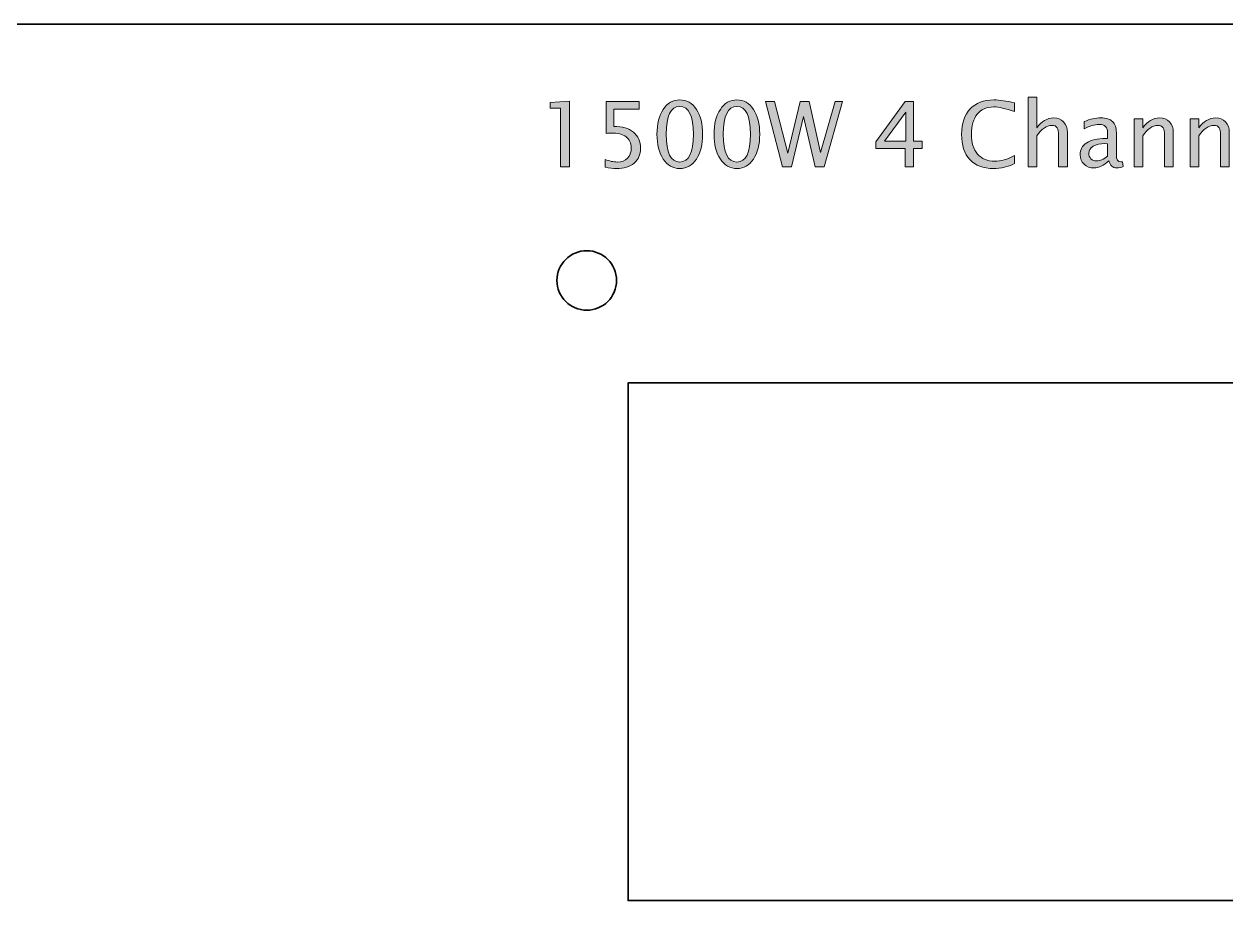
# Model space of a CAD drawing. Header units: inches. Extents: x 4 to 816, y 71 to 806.
# Drawn here: x 168 to 222.1, y 675.4 to 715.2 of the extents above; entities that cross this region are included whole.
import ezdxf

# ---------------------------------------------------------------- set-up
doc = ezdxf.new("R2010")
doc.units = ezdxf.units.IN
doc.header["$MEASUREMENT"] = 0
doc.layers.add('Layer 1', color=7, linetype='Continuous')

# ---------------------------------------------------------------- blocks, each defined once
blk = doc.blocks.new('block 4')
at = {"layer": 'Layer 1', "color": 240, "lineweight": 35, "true_color": 0xed1c24}
blk.add_lwpolyline([(263.538, 675.801), (195.185, 675.801), (195.185, 699.048), (263.538, 699.048), (263.538, 675.801)], dxfattribs=at)
blk = doc.blocks.new('block 6')
at = {"layer": 'Layer 1', "color": 240, "lineweight": 35, "true_color": 0xed1c24}
blk.add_open_spline([(194.667, 703.649), (194.667, 702.911), (194.069, 702.312), (193.33, 702.312), (192.591, 702.312), (191.993, 702.911), (191.993, 703.649), (191.993, 704.388), (192.591, 704.987), (193.33, 704.987), (194.069, 704.987), (194.667, 704.388), (194.667, 703.649)], degree=3, knots=[0, 0, 0, 0, 1, 1, 1, 2, 2, 2, 3, 3, 3, 4, 4, 4, 4], dxfattribs=at)
blk = doc.blocks.new('block 9')
at = {"layer": 'Layer 1', "color": 240, "lineweight": 35, "true_color": 0xed1c24}
blk.add_lwpolyline([(23.165, 715.165), (406.63, 715.165), (406.63, 588.621), (23.165, 588.621)], dxfattribs=at)
blk = doc.blocks.new('block 303')
at = {"layer": 'Layer 1', "true_color": 0x231f20}
h = blk.add_hatch(color=250, dxfattribs=at)
h.dxf.hatch_style = 2
edge = h.paths.add_edge_path()
edge.add_spline(control_points=[(213.164, 708.749), (213.164, 708.749), (213.164, 711.878), (213.164, 711.878), (213.164, 711.878), (213.555, 711.878), (213.555, 711.878), (213.555, 711.878), (213.555, 710.497), (213.555, 710.497), (213.761, 710.798), (214.013, 710.949), (214.312, 710.949), (214.499, 710.949), (214.648, 710.89), (214.758, 710.772), (214.869, 710.653), (214.924, 710.495), (214.924, 710.295), (214.924, 710.295), (214.924, 708.749), (214.924, 708.749), (214.924, 708.749), (214.534, 708.749), (214.534, 708.749), (214.534, 708.749), (214.534, 710.168), (214.534, 710.168), (214.534, 710.328), (214.51, 710.442), (214.463, 710.51), (214.416, 710.578), (214.339, 710.612), (214.23, 710.612), (213.991, 710.612), (213.766, 710.455), (213.555, 710.143), (213.555, 710.143), (213.555, 708.749), (213.555, 708.749), (213.555, 708.749), (213.164, 708.749), (213.164, 708.749)], knot_values=[0, 0, 0, 0, 1, 1, 1, 2, 2, 2, 3, 3, 3, 4, 4, 4, 5, 5, 5, 6, 6, 6, 7, 7, 7, 8, 8, 8, 9, 9, 9, 10, 10, 10, 11, 11, 11, 12, 12, 12, 13, 13, 13, 14, 14, 14, 14], degree=3, periodic=1)
h = blk.add_hatch(color=250, dxfattribs=at)
h.dxf.hatch_style = 2
h.paths.add_polyline_path([(192.157, 708.749), (192.157, 711.389), (191.692, 711.389), (191.692, 711.635), (192.548, 711.708), (192.548, 708.749)])
h = blk.add_hatch(color=250, dxfattribs=at)
h.dxf.hatch_style = 2
edge = h.paths.add_edge_path()
edge.add_spline(control_points=[(194.155, 708.737), (194.155, 708.737), (194.155, 709.086), (194.155, 709.086), (194.349, 709.008), (194.534, 708.969), (194.71, 708.969), (194.902, 708.969), (195.054, 709.026), (195.164, 709.14), (195.275, 709.253), (195.33, 709.41), (195.33, 709.609), (195.33, 709.824), (195.252, 709.987), (195.096, 710.1), (194.94, 710.213), (194.715, 710.269), (194.42, 710.269), (194.352, 710.269), (194.28, 710.264), (194.204, 710.256), (194.204, 710.256), (194.204, 711.682), (194.204, 711.682), (194.204, 711.682), (195.689, 711.682), (195.689, 711.682), (195.689, 711.682), (195.689, 711.339), (195.689, 711.339), (195.689, 711.339), (194.547, 711.339), (194.547, 711.339), (194.547, 711.339), (194.547, 710.568), (194.547, 710.568), (194.924, 710.568), (195.218, 710.482), (195.429, 710.309), (195.64, 710.136), (195.746, 709.896), (195.746, 709.59), (195.746, 709.304), (195.65, 709.08), (195.458, 708.919), (195.265, 708.757), (195, 708.676), (194.662, 708.676), (194.511, 708.676), (194.342, 708.697), (194.155, 708.737)], knot_values=[0, 0, 0, 0, 1, 1, 1, 2, 2, 2, 3, 3, 3, 4, 4, 4, 5, 5, 5, 6, 6, 6, 7, 7, 7, 8, 8, 8, 9, 9, 9, 10, 10, 10, 11, 11, 11, 12, 12, 12, 13, 13, 13, 14, 14, 14, 15, 15, 15, 16, 16, 16, 17, 17, 17, 17], degree=3, periodic=1)
h = blk.add_hatch(color=250, dxfattribs=at)
h.dxf.hatch_style = 2
edge = h.paths.add_edge_path()
edge.add_spline(control_points=[(197.512, 708.676), (197.204, 708.676), (196.956, 708.817), (196.767, 709.099), (196.579, 709.381), (196.485, 709.753), (196.485, 710.216), (196.485, 710.678), (196.579, 711.05), (196.767, 711.332), (196.956, 711.614), (197.204, 711.756), (197.512, 711.756), (197.821, 711.756), (198.069, 711.615), (198.257, 711.333), (198.444, 711.052), (198.538, 710.679), (198.538, 710.216), (198.538, 709.753), (198.444, 709.381), (198.257, 709.099), (198.069, 708.817), (197.821, 708.676), (197.512, 708.676)], knot_values=[0, 0, 0, 0, 1, 1, 1, 2, 2, 2, 3, 3, 3, 4, 4, 4, 5, 5, 5, 6, 6, 6, 7, 7, 7, 8, 8, 8, 8], degree=3, periodic=1)
edge = h.paths.add_edge_path()
edge.add_spline(control_points=[(197.511, 708.969), (197.918, 708.969), (198.122, 709.385), (198.122, 710.216), (198.122, 711.047), (197.918, 711.462), (197.511, 711.462), (197.104, 711.462), (196.901, 711.047), (196.901, 710.216), (196.901, 709.385), (197.104, 708.969), (197.511, 708.969)], knot_values=[0, 0, 0, 0, 1, 1, 1, 2, 2, 2, 3, 3, 3, 4, 4, 4, 4], degree=3, periodic=1)
h = blk.add_hatch(color=250, dxfattribs=at)
h.dxf.hatch_style = 2
edge = h.paths.add_edge_path()
edge.add_spline(control_points=[(200.078, 708.676), (199.77, 708.676), (199.522, 708.817), (199.334, 709.099), (199.145, 709.381), (199.051, 709.753), (199.051, 710.216), (199.051, 710.678), (199.145, 711.05), (199.334, 711.332), (199.522, 711.614), (199.77, 711.756), (200.078, 711.756), (200.387, 711.756), (200.635, 711.615), (200.823, 711.333), (201.01, 711.052), (201.104, 710.679), (201.104, 710.216), (201.104, 709.753), (201.01, 709.381), (200.823, 709.099), (200.635, 708.817), (200.387, 708.676), (200.078, 708.676)], knot_values=[0, 0, 0, 0, 1, 1, 1, 2, 2, 2, 3, 3, 3, 4, 4, 4, 5, 5, 5, 6, 6, 6, 7, 7, 7, 8, 8, 8, 8], degree=3, periodic=1)
edge = h.paths.add_edge_path()
edge.add_spline(control_points=[(200.077, 708.969), (200.484, 708.969), (200.688, 709.385), (200.688, 710.216), (200.688, 711.047), (200.484, 711.462), (200.077, 711.462), (199.671, 711.462), (199.467, 711.047), (199.467, 710.216), (199.467, 709.385), (199.671, 708.969), (200.077, 708.969)], knot_values=[0, 0, 0, 0, 1, 1, 1, 2, 2, 2, 3, 3, 3, 4, 4, 4, 4], degree=3, periodic=1)
h = blk.add_hatch(color=250, dxfattribs=at)
h.dxf.hatch_style = 2
h.paths.add_polyline_path([(202.119, 708.749), (201.364, 711.682), (201.765, 711.682), (202.365, 709.367), (202.919, 711.682), (203.319, 711.682), (203.84, 709.398), (204.486, 711.682), (204.826, 711.682), (204.003, 708.749), (203.587, 708.749), (203.073, 711.006), (202.531, 708.749)])
h = blk.add_hatch(color=250, dxfattribs=at)
h.dxf.hatch_style = 2
h.paths.add_polyline_path([(207.644, 708.749), (207.644, 709.58), (206.324, 709.58), (206.324, 709.875), (207.644, 711.682), (208.01, 711.682), (208.01, 709.899), (208.403, 709.899), (208.403, 709.58), (208.01, 709.58), (208.01, 708.749)])
h.paths.add_polyline_path([(206.707, 709.899), (207.669, 709.899), (207.669, 711.203)])
h = blk.add_hatch(color=250, dxfattribs=at)
h.dxf.hatch_style = 2
edge = h.paths.add_edge_path()
edge.add_spline(control_points=[(212.548, 708.9), (212.259, 708.751), (211.943, 708.676), (211.601, 708.676), (211.145, 708.676), (210.793, 708.809), (210.545, 709.076), (210.296, 709.343), (210.172, 709.722), (210.172, 710.214), (210.172, 710.704), (210.299, 711.083), (210.551, 711.352), (210.805, 711.621), (211.162, 711.756), (211.623, 711.756), (211.884, 711.756), (212.191, 711.712), (212.544, 711.627), (212.544, 711.627), (212.544, 711.236), (212.544, 711.236), (212.142, 711.375), (211.833, 711.444), (211.615, 711.444), (211.296, 711.444), (211.05, 711.337), (210.876, 711.121), (210.701, 710.906), (210.614, 710.602), (210.614, 710.21), (210.614, 709.835), (210.707, 709.539), (210.893, 709.324), (211.08, 709.109), (211.335, 709.001), (211.658, 709.001), (211.934, 709.001), (212.231, 709.086), (212.548, 709.257), (212.548, 709.257), (212.548, 708.9), (212.548, 708.9)], knot_values=[0, 0, 0, 0, 1, 1, 1, 2, 2, 2, 3, 3, 3, 4, 4, 4, 5, 5, 5, 6, 6, 6, 7, 7, 7, 8, 8, 8, 9, 9, 9, 10, 10, 10, 11, 11, 11, 12, 12, 12, 13, 13, 13, 14, 14, 14, 14], degree=3, periodic=1)
h = blk.add_hatch(color=250, dxfattribs=at)
h.dxf.hatch_style = 2
edge = h.paths.add_edge_path()
edge.add_spline(control_points=[(216.793, 709.023), (216.559, 708.808), (216.334, 708.7), (216.117, 708.7), (215.939, 708.7), (215.791, 708.756), (215.673, 708.867), (215.555, 708.979), (215.497, 709.12), (215.497, 709.29), (215.497, 709.526), (215.595, 709.706), (215.793, 709.832), (215.99, 709.959), (216.274, 710.022), (216.644, 710.022), (216.644, 710.022), (216.735, 710.022), (216.735, 710.022), (216.735, 710.022), (216.735, 710.281), (216.735, 710.281), (216.735, 710.531), (216.605, 710.656), (216.345, 710.656), (216.143, 710.656), (215.922, 710.592), (215.683, 710.465), (215.683, 710.465), (215.683, 710.788), (215.683, 710.788), (215.946, 710.895), (216.194, 710.949), (216.426, 710.949), (216.665, 710.949), (216.842, 710.895), (216.955, 710.785), (217.069, 710.677), (217.126, 710.508), (217.126, 710.281), (217.126, 710.281), (217.126, 709.306), (217.126, 709.306), (217.126, 709.083), (217.194, 708.971), (217.332, 708.971), (217.349, 708.971), (217.374, 708.974), (217.407, 708.979), (217.407, 708.979), (217.435, 708.763), (217.435, 708.763), (217.346, 708.721), (217.248, 708.7), (217.141, 708.7), (216.959, 708.7), (216.843, 708.808), (216.793, 709.023)], knot_values=[0, 0, 0, 0, 1, 1, 1, 2, 2, 2, 3, 3, 3, 4, 4, 4, 5, 5, 5, 6, 6, 6, 7, 7, 7, 8, 8, 8, 9, 9, 9, 10, 10, 10, 11, 11, 11, 12, 12, 12, 13, 13, 13, 14, 14, 14, 15, 15, 15, 16, 16, 16, 17, 17, 17, 18, 18, 18, 19, 19, 19, 19], degree=3, periodic=1)
edge = h.paths.add_edge_path()
edge.add_spline(control_points=[(216.735, 709.235), (216.735, 709.235), (216.735, 709.792), (216.735, 709.792), (216.735, 709.792), (216.61, 709.796), (216.61, 709.796), (216.394, 709.796), (216.219, 709.755), (216.086, 709.675), (215.954, 709.594), (215.887, 709.487), (215.887, 709.354), (215.887, 709.26), (215.92, 709.181), (215.986, 709.116), (216.052, 709.051), (216.133, 709.019), (216.228, 709.019), (216.39, 709.019), (216.56, 709.091), (216.735, 709.235)], knot_values=[0, 0, 0, 0, 1, 1, 1, 2, 2, 2, 3, 3, 3, 4, 4, 4, 5, 5, 5, 6, 6, 6, 7, 7, 7, 7], degree=3, periodic=1)
h = blk.add_hatch(color=250, dxfattribs=at)
h.dxf.hatch_style = 2
edge = h.paths.add_edge_path()
edge.add_spline(control_points=[(217.924, 708.749), (217.924, 708.749), (217.924, 710.901), (217.924, 710.901), (217.924, 710.901), (218.315, 710.901), (218.315, 710.901), (218.315, 710.901), (218.315, 710.497), (218.315, 710.497), (218.521, 710.798), (218.773, 710.949), (219.072, 710.949), (219.259, 710.949), (219.408, 710.89), (219.518, 710.772), (219.629, 710.653), (219.684, 710.495), (219.684, 710.295), (219.684, 710.295), (219.684, 708.749), (219.684, 708.749), (219.684, 708.749), (219.294, 708.749), (219.294, 708.749), (219.294, 708.749), (219.294, 710.168), (219.294, 710.168), (219.294, 710.328), (219.27, 710.442), (219.223, 710.51), (219.176, 710.578), (219.099, 710.612), (218.99, 710.612), (218.751, 710.612), (218.526, 710.455), (218.315, 710.143), (218.315, 710.143), (218.315, 708.749), (218.315, 708.749), (218.315, 708.749), (217.924, 708.749), (217.924, 708.749)], knot_values=[0, 0, 0, 0, 1, 1, 1, 2, 2, 2, 3, 3, 3, 4, 4, 4, 5, 5, 5, 6, 6, 6, 7, 7, 7, 8, 8, 8, 9, 9, 9, 10, 10, 10, 11, 11, 11, 12, 12, 12, 13, 13, 13, 14, 14, 14, 14], degree=3, periodic=1)
h = blk.add_hatch(color=250, dxfattribs=at)
h.dxf.hatch_style = 2
edge = h.paths.add_edge_path()
edge.add_spline(control_points=[(220.443, 708.749), (220.443, 708.749), (220.443, 710.901), (220.443, 710.901), (220.443, 710.901), (220.833, 710.901), (220.833, 710.901), (220.833, 710.901), (220.833, 710.497), (220.833, 710.497), (221.039, 710.798), (221.292, 710.949), (221.59, 710.949), (221.778, 710.949), (221.927, 710.89), (222.037, 710.772), (222.147, 710.653), (222.202, 710.495), (222.202, 710.295), (222.202, 710.295), (222.202, 708.749), (222.202, 708.749), (222.202, 708.749), (221.812, 708.749), (221.812, 708.749), (221.812, 708.749), (221.812, 710.168), (221.812, 710.168), (221.812, 710.328), (221.789, 710.442), (221.742, 710.51), (221.695, 710.578), (221.617, 710.612), (221.509, 710.612), (221.27, 710.612), (221.045, 710.455), (220.833, 710.143), (220.833, 710.143), (220.833, 708.749), (220.833, 708.749), (220.833, 708.749), (220.443, 708.749), (220.443, 708.749)], knot_values=[0, 0, 0, 0, 1, 1, 1, 2, 2, 2, 3, 3, 3, 4, 4, 4, 5, 5, 5, 6, 6, 6, 7, 7, 7, 8, 8, 8, 9, 9, 9, 10, 10, 10, 11, 11, 11, 12, 12, 12, 13, 13, 13, 14, 14, 14, 14], degree=3, periodic=1)
at = {"layer": 'Layer 1', "lineweight": 0}
for points in [[(192.157, 708.749), (192.157, 711.389), (191.692, 711.389), (191.692, 711.635), (192.548, 711.708), (192.548, 708.749), (192.157, 708.749)], [(202.119, 708.749), (201.364, 711.682), (201.765, 711.682), (202.365, 709.367), (202.919, 711.682), (203.319, 711.682), (203.84, 709.398), (204.486, 711.682), (204.826, 711.682), (204.003, 708.749), (203.587, 708.749), (203.073, 711.006), (202.531, 708.749), (202.119, 708.749)], [(207.644, 708.749), (207.644, 709.58), (206.324, 709.58), (206.324, 709.875), (207.644, 711.682), (208.01, 711.682), (208.01, 709.899), (208.403, 709.899), (208.403, 709.58), (208.01, 709.58), (208.01, 708.749), (207.644, 708.749)], [(206.707, 709.899), (207.669, 709.899), (207.669, 711.203), (206.707, 709.899)]]:
    blk.add_lwpolyline(points, dxfattribs=at)
for points, knots in [([(213.164, 708.749), (213.164, 708.749), (213.164, 711.878), (213.164, 711.878), (213.164, 711.878), (213.555, 711.878), (213.555, 711.878), (213.555, 711.878), (213.555, 710.497), (213.555, 710.497), (213.761, 710.798), (214.013, 710.949), (214.312, 710.949), (214.499, 710.949), (214.648, 710.89), (214.758, 710.772), (214.869, 710.653), (214.924, 710.495), (214.924, 710.295), (214.924, 710.295), (214.924, 708.749), (214.924, 708.749), (214.924, 708.749), (214.534, 708.749), (214.534, 708.749), (214.534, 708.749), (214.534, 710.168), (214.534, 710.168), (214.534, 710.328), (214.51, 710.442), (214.463, 710.51), (214.416, 710.578), (214.339, 710.612), (214.23, 710.612), (213.991, 710.612), (213.766, 710.455), (213.555, 710.143), (213.555, 710.143), (213.555, 708.749), (213.555, 708.749), (213.555, 708.749), (213.164, 708.749), (213.164, 708.749)], [0, 0, 0, 0, 1, 1, 1, 2, 2, 2, 3, 3, 3, 4, 4, 4, 5, 5, 5, 6, 6, 6, 7, 7, 7, 8, 8, 8, 9, 9, 9, 10, 10, 10, 11, 11, 11, 12, 12, 12, 13, 13, 13, 14, 14, 14, 14]), ([(194.155, 708.737), (194.155, 708.737), (194.155, 709.086), (194.155, 709.086), (194.349, 709.008), (194.534, 708.969), (194.71, 708.969), (194.902, 708.969), (195.054, 709.026), (195.164, 709.14), (195.275, 709.253), (195.33, 709.41), (195.33, 709.609), (195.33, 709.824), (195.252, 709.987), (195.096, 710.1), (194.94, 710.213), (194.715, 710.269), (194.42, 710.269), (194.352, 710.269), (194.28, 710.264), (194.204, 710.256), (194.204, 710.256), (194.204, 711.682), (194.204, 711.682), (194.204, 711.682), (195.689, 711.682), (195.689, 711.682), (195.689, 711.682), (195.689, 711.339), (195.689, 711.339), (195.689, 711.339), (194.547, 711.339), (194.547, 711.339), (194.547, 711.339), (194.547, 710.568), (194.547, 710.568), (194.924, 710.568), (195.218, 710.482), (195.429, 710.309), (195.64, 710.136), (195.746, 709.896), (195.746, 709.59), (195.746, 709.304), (195.65, 709.08), (195.458, 708.919), (195.265, 708.757), (195, 708.676), (194.662, 708.676), (194.511, 708.676), (194.342, 708.697), (194.155, 708.737)], [0, 0, 0, 0, 1, 1, 1, 2, 2, 2, 3, 3, 3, 4, 4, 4, 5, 5, 5, 6, 6, 6, 7, 7, 7, 8, 8, 8, 9, 9, 9, 10, 10, 10, 11, 11, 11, 12, 12, 12, 13, 13, 13, 14, 14, 14, 15, 15, 15, 16, 16, 16, 17, 17, 17, 17]), ([(197.512, 708.676), (197.204, 708.676), (196.956, 708.817), (196.767, 709.099), (196.579, 709.381), (196.485, 709.753), (196.485, 710.216), (196.485, 710.678), (196.579, 711.05), (196.767, 711.332), (196.956, 711.614), (197.204, 711.756), (197.512, 711.756), (197.821, 711.756), (198.069, 711.615), (198.257, 711.333), (198.444, 711.052), (198.538, 710.679), (198.538, 710.216), (198.538, 709.753), (198.444, 709.381), (198.257, 709.099), (198.069, 708.817), (197.821, 708.676), (197.512, 708.676)], [0, 0, 0, 0, 1, 1, 1, 2, 2, 2, 3, 3, 3, 4, 4, 4, 5, 5, 5, 6, 6, 6, 7, 7, 7, 8, 8, 8, 8]), ([(197.511, 708.969), (197.918, 708.969), (198.122, 709.385), (198.122, 710.216), (198.122, 711.047), (197.918, 711.462), (197.511, 711.462), (197.104, 711.462), (196.901, 711.047), (196.901, 710.216), (196.901, 709.385), (197.104, 708.969), (197.511, 708.969)], [0, 0, 0, 0, 1, 1, 1, 2, 2, 2, 3, 3, 3, 4, 4, 4, 4]), ([(200.078, 708.676), (199.77, 708.676), (199.522, 708.817), (199.334, 709.099), (199.145, 709.381), (199.051, 709.753), (199.051, 710.216), (199.051, 710.678), (199.145, 711.05), (199.334, 711.332), (199.522, 711.614), (199.77, 711.756), (200.078, 711.756), (200.387, 711.756), (200.635, 711.615), (200.823, 711.333), (201.01, 711.052), (201.104, 710.679), (201.104, 710.216), (201.104, 709.753), (201.01, 709.381), (200.823, 709.099), (200.635, 708.817), (200.387, 708.676), (200.078, 708.676)], [0, 0, 0, 0, 1, 1, 1, 2, 2, 2, 3, 3, 3, 4, 4, 4, 5, 5, 5, 6, 6, 6, 7, 7, 7, 8, 8, 8, 8]), ([(200.077, 708.969), (200.484, 708.969), (200.688, 709.385), (200.688, 710.216), (200.688, 711.047), (200.484, 711.462), (200.077, 711.462), (199.671, 711.462), (199.467, 711.047), (199.467, 710.216), (199.467, 709.385), (199.671, 708.969), (200.077, 708.969)], [0, 0, 0, 0, 1, 1, 1, 2, 2, 2, 3, 3, 3, 4, 4, 4, 4]), ([(212.548, 708.9), (212.259, 708.751), (211.943, 708.676), (211.601, 708.676), (211.145, 708.676), (210.793, 708.809), (210.545, 709.076), (210.296, 709.343), (210.172, 709.722), (210.172, 710.214), (210.172, 710.704), (210.299, 711.083), (210.551, 711.352), (210.805, 711.621), (211.162, 711.756), (211.623, 711.756), (211.884, 711.756), (212.191, 711.712), (212.544, 711.627), (212.544, 711.627), (212.544, 711.236), (212.544, 711.236), (212.142, 711.375), (211.833, 711.444), (211.615, 711.444), (211.296, 711.444), (211.05, 711.337), (210.876, 711.121), (210.701, 710.906), (210.614, 710.602), (210.614, 710.21), (210.614, 709.835), (210.707, 709.539), (210.893, 709.324), (211.08, 709.109), (211.335, 709.001), (211.658, 709.001), (211.934, 709.001), (212.231, 709.086), (212.548, 709.257), (212.548, 709.257), (212.548, 708.9), (212.548, 708.9)], [0, 0, 0, 0, 1, 1, 1, 2, 2, 2, 3, 3, 3, 4, 4, 4, 5, 5, 5, 6, 6, 6, 7, 7, 7, 8, 8, 8, 9, 9, 9, 10, 10, 10, 11, 11, 11, 12, 12, 12, 13, 13, 13, 14, 14, 14, 14]), ([(216.793, 709.023), (216.559, 708.808), (216.334, 708.7), (216.117, 708.7), (215.939, 708.7), (215.791, 708.756), (215.673, 708.867), (215.555, 708.979), (215.497, 709.12), (215.497, 709.29), (215.497, 709.526), (215.595, 709.706), (215.793, 709.832), (215.99, 709.959), (216.274, 710.022), (216.644, 710.022), (216.644, 710.022), (216.735, 710.022), (216.735, 710.022), (216.735, 710.022), (216.735, 710.281), (216.735, 710.281), (216.735, 710.531), (216.605, 710.656), (216.345, 710.656), (216.143, 710.656), (215.922, 710.592), (215.683, 710.465), (215.683, 710.465), (215.683, 710.788), (215.683, 710.788), (215.946, 710.895), (216.194, 710.949), (216.426, 710.949), (216.665, 710.949), (216.842, 710.895), (216.955, 710.785), (217.069, 710.677), (217.126, 710.508), (217.126, 710.281), (217.126, 710.281), (217.126, 709.306), (217.126, 709.306), (217.126, 709.083), (217.194, 708.971), (217.332, 708.971), (217.349, 708.971), (217.374, 708.974), (217.407, 708.979), (217.407, 708.979), (217.435, 708.763), (217.435, 708.763), (217.346, 708.721), (217.248, 708.7), (217.141, 708.7), (216.959, 708.7), (216.843, 708.808), (216.793, 709.023)], [0, 0, 0, 0, 1, 1, 1, 2, 2, 2, 3, 3, 3, 4, 4, 4, 5, 5, 5, 6, 6, 6, 7, 7, 7, 8, 8, 8, 9, 9, 9, 10, 10, 10, 11, 11, 11, 12, 12, 12, 13, 13, 13, 14, 14, 14, 15, 15, 15, 16, 16, 16, 17, 17, 17, 18, 18, 18, 19, 19, 19, 19]), ([(217.924, 708.749), (217.924, 708.749), (217.924, 710.901), (217.924, 710.901), (217.924, 710.901), (218.315, 710.901), (218.315, 710.901), (218.315, 710.901), (218.315, 710.497), (218.315, 710.497), (218.521, 710.798), (218.773, 710.949), (219.072, 710.949), (219.259, 710.949), (219.408, 710.89), (219.518, 710.772), (219.629, 710.653), (219.684, 710.495), (219.684, 710.295), (219.684, 710.295), (219.684, 708.749), (219.684, 708.749), (219.684, 708.749), (219.294, 708.749), (219.294, 708.749), (219.294, 708.749), (219.294, 710.168), (219.294, 710.168), (219.294, 710.328), (219.27, 710.442), (219.223, 710.51), (219.176, 710.578), (219.099, 710.612), (218.99, 710.612), (218.751, 710.612), (218.526, 710.455), (218.315, 710.143), (218.315, 710.143), (218.315, 708.749), (218.315, 708.749), (218.315, 708.749), (217.924, 708.749), (217.924, 708.749)], [0, 0, 0, 0, 1, 1, 1, 2, 2, 2, 3, 3, 3, 4, 4, 4, 5, 5, 5, 6, 6, 6, 7, 7, 7, 8, 8, 8, 9, 9, 9, 10, 10, 10, 11, 11, 11, 12, 12, 12, 13, 13, 13, 14, 14, 14, 14]), ([(220.443, 708.749), (220.443, 708.749), (220.443, 710.901), (220.443, 710.901), (220.443, 710.901), (220.833, 710.901), (220.833, 710.901), (220.833, 710.901), (220.833, 710.497), (220.833, 710.497), (221.039, 710.798), (221.292, 710.949), (221.59, 710.949), (221.778, 710.949), (221.927, 710.89), (222.037, 710.772), (222.147, 710.653), (222.202, 710.495), (222.202, 710.295), (222.202, 710.295), (222.202, 708.749), (222.202, 708.749), (222.202, 708.749), (221.812, 708.749), (221.812, 708.749), (221.812, 708.749), (221.812, 710.168), (221.812, 710.168), (221.812, 710.328), (221.789, 710.442), (221.742, 710.51), (221.695, 710.578), (221.617, 710.612), (221.509, 710.612), (221.27, 710.612), (221.045, 710.455), (220.833, 710.143), (220.833, 710.143), (220.833, 708.749), (220.833, 708.749), (220.833, 708.749), (220.443, 708.749), (220.443, 708.749)], [0, 0, 0, 0, 1, 1, 1, 2, 2, 2, 3, 3, 3, 4, 4, 4, 5, 5, 5, 6, 6, 6, 7, 7, 7, 8, 8, 8, 9, 9, 9, 10, 10, 10, 11, 11, 11, 12, 12, 12, 13, 13, 13, 14, 14, 14, 14]), ([(216.735, 709.235), (216.735, 709.235), (216.735, 709.792), (216.735, 709.792), (216.735, 709.792), (216.61, 709.796), (216.61, 709.796), (216.394, 709.796), (216.219, 709.755), (216.086, 709.675), (215.954, 709.594), (215.887, 709.487), (215.887, 709.354), (215.887, 709.26), (215.92, 709.181), (215.986, 709.116), (216.052, 709.051), (216.133, 709.019), (216.228, 709.019), (216.39, 709.019), (216.56, 709.091), (216.735, 709.235)], [0, 0, 0, 0, 1, 1, 1, 2, 2, 2, 3, 3, 3, 4, 4, 4, 5, 5, 5, 6, 6, 6, 7, 7, 7, 7])]:
    blk.add_open_spline(points, degree=3, knots=knots, dxfattribs=at)
blk = doc.blocks.new('block 302')
at = {"layer": 'Layer 1'}
blk.add_blockref('block 303', (0, 0), dxfattribs=at)

msp = doc.modelspace()

# ---------------------------------------------------------------- block references
at = {"layer": 'Layer 1'}
for name in ['block 9', 'block 302', 'block 6', 'block 4']:
    msp.add_blockref(name, (0, 0), dxfattribs=at)

doc.saveas('drawing.dxf')
